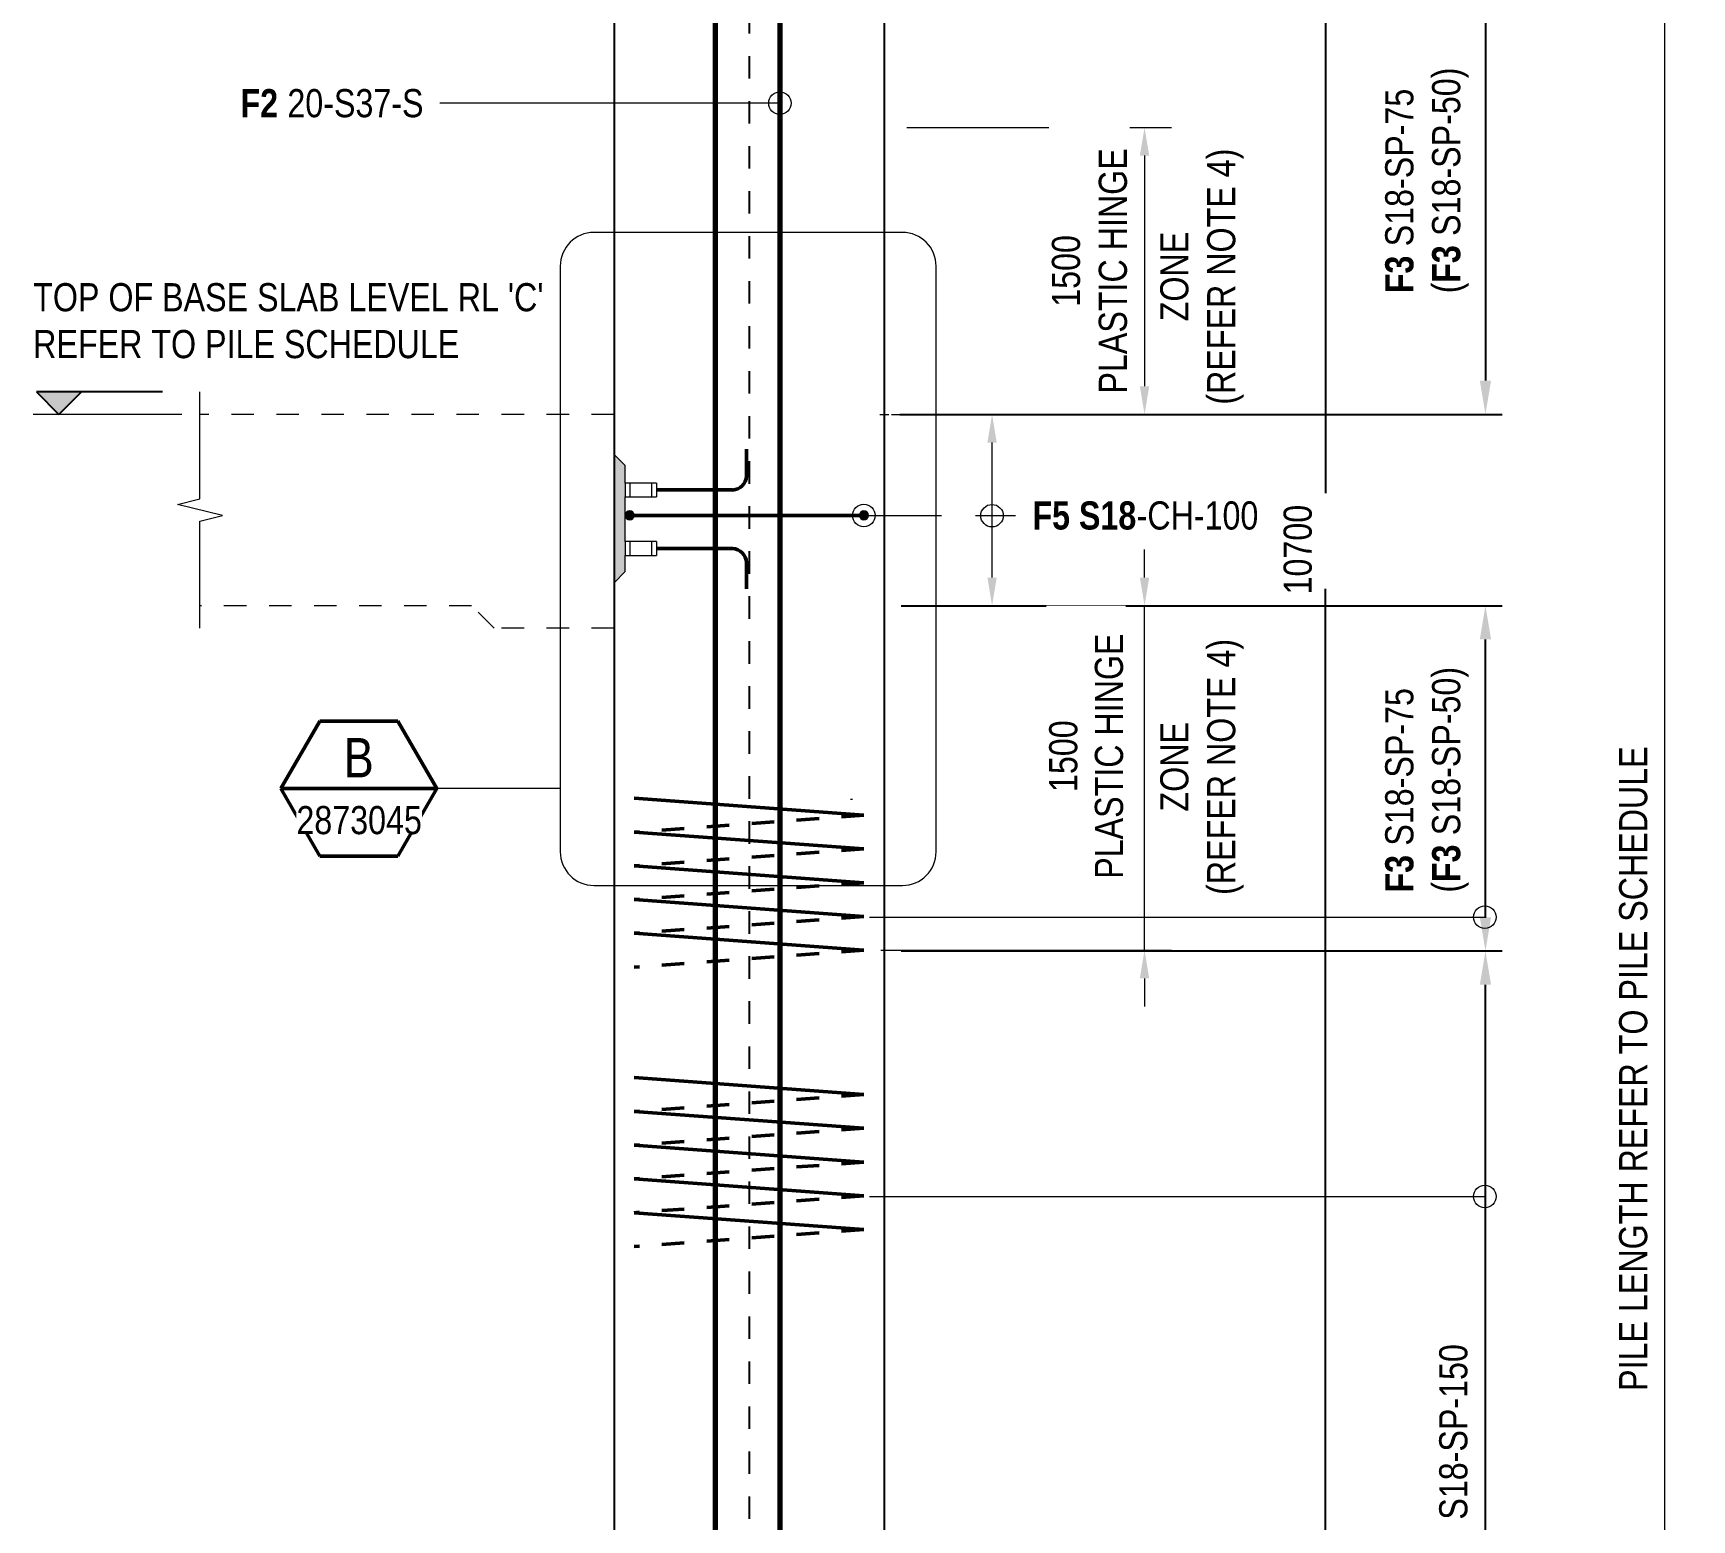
# Model space of a CAD drawing. Header units: metres. Extents: x -0.5 to 32.5, y -7.6 to 10.1.
# Drawn here: x -0.35 to 7.02, y -1.42 to 5.19 of the extents above; entities that cross this region are included whole.
import ezdxf

# ---------------------------------------------------------------- set-up
doc = ezdxf.new("R2010")
doc.units = ezdxf.units.M
doc.linetypes.add('JacobsCenter', pattern=[0.015, 0.009, -0.0015, 0.003, -0.0015])
doc.linetypes.add('JacobsDash', pattern=[0.0045, 0.003, -0.0015])
doc.layers.get('Defpoints').update_dxf_attribs({"color": 41})
for name, color, linetype, lineweight in [('A-ANNO-DIMS', 7, 'Continuous', 9), ('A-ANNO-NOTE', 7, 'Continuous', 9), ('A-ANNO-SYMB', 7, 'Continuous', 9), ('A-DETL', 7, 'Continuous', 13), ('A-DETL-GENF', 7, 'Continuous', 9), ('G-ANNO-TEXT', 7, 'Continuous', 9)]:
    doc.layers.add(name, color=color, linetype=linetype, lineweight=lineweight)
doc.styles.add('Arial Narrow', font='ARIALN.TTF', dxfattribs={"height": 0.125})
doc.styles.add('Arial Narrow_2', font='ARIALN.TTF', dxfattribs={"height": 0.175})
doc.styles.add('Arial Narrow_B', font='ARIALNB.TTF', dxfattribs={"height": 0.125})
doc.dimstyles.new('____ddd____', dxfattribs={"dimscale": 0.3048, "dimtxt": 0.127929, "dimasz": 0.492126, "dimexe": 0.246063, "dimexo": 0.164042, "dimgap": 0.082021, "dimtad": 1, "dimdec": 0, "dimlfac": 1000, "dimzin": 0, "dimdsep": 46, "dimtxsty": 'Arial Narrow', "dimsah": 1, "dimcen": 0.09, "dimaunit": 1, "dimadec": 4, "dimazin": 0, "dimtfac": 1, "dimtdec": 4, "dimtix": 1, "dimtmove": 0, "dimatfit": 3, "dimfxl": 1, "dimtvp": 1, "dimtolj": 1, "dimtzin": 0, "dimarcsym": 2})
doc.dimstyles.new('____ddd_____1', dxfattribs={"dimscale": 0.3048, "dimtxt": 0.127929, "dimasz": 0.492126, "dimexe": 0.246063, "dimexo": 0.164042, "dimgap": 0.082021, "dimtad": 1, "dimdec": 0, "dimlfac": 1000, "dimzin": 0, "dimdsep": 46, "dimtxsty": 'Arial Narrow', "dimsah": 1, "dimcen": 0.09, "dimaunit": 1, "dimadec": 4, "dimazin": 0, "dimtfac": 1, "dimtdec": 4, "dimtix": 1, "dimtmove": 2, "dimatfit": 3, "dimfxl": 1, "dimtvp": 1, "dimtolj": 1, "dimtzin": 0, "dimarcsym": 2})
doc.dimstyles.new('Dimension_Standard_O__mm_', dxfattribs={"dimscale": 0.3048, "dimtxt": 0.127929, "dimasz": 0.410105, "dimexe": 0.393701, "dimexo": 0.246063, "dimgap": 0.246063, "dimtad": 1, "dimdec": 0, "dimlfac": 1000, "dimzin": 0, "dimdsep": 46, "dimtxsty": 'Arial Narrow', "dimsah": 1, "dimcen": 0.09, "dimaunit": 1, "dimadec": 4, "dimazin": 0, "dimtfac": 1, "dimtdec": 4, "dimtix": 1, "dimtmove": 2, "dimatfit": 3, "dimfxl": 1, "dimtvp": 1, "dimtfill": 1, "dimtolj": 1, "dimtzin": 0, "dimlwd": 18, "dimlwe": 18, "dimarcsym": 2})
doc.dimstyles.new('Dimension_Standard_O__mm__1', dxfattribs={"dimscale": 0.3048, "dimtxt": 0.127929, "dimasz": 0.410105, "dimexe": 0.393701, "dimexo": 0.246063, "dimgap": 0.246063, "dimtad": 1, "dimdec": 0, "dimlfac": 1000, "dimzin": 0, "dimdsep": 46, "dimtxsty": 'Arial Narrow', "dimsah": 1, "dimcen": 0.09, "dimaunit": 1, "dimadec": 4, "dimazin": 0, "dimtfac": 1, "dimtdec": 4, "dimtix": 1, "dimtmove": 0, "dimatfit": 3, "dimfxl": 1, "dimtvp": 1, "dimtfill": 1, "dimtolj": 1, "dimtzin": 0, "dimlwd": 18, "dimlwe": 18, "dimarcsym": 2})

# ---------------------------------------------------------------- blocks, each defined once
blk = doc.blocks.new('CS_DET_Rebar Combined1 - Multiple Bar-6322649-DRG-2873045 - PILE ELAVATION')
at = {"layer": 'A-DETL-GENF'}
for points in [[(0, 0.02), (-0.0052, 0.0193), (-0.01, 0.0173), (-0.0141, 0.0141), (-0.0173, 0.01), (-0.0193, 0.0052), (-0.02, 0), (-0.0193, -0.0052), (-0.0173, -0.01), (-0.0141, -0.0141), (-0.01, -0.0173), (-0.0052, -0.0193), (0, -0.02), (0.0052, -0.0193), (0.01, -0.0173), (0.0141, -0.0141), (0.0173, -0.01), (0.0193, -0.0052), (0.02, 0), (0.0193, 0.0052), (0.0173, 0.01), (0.0141, 0.0141), (0.01, 0.0173), (0.0052, 0.0193)], [(1.04, 0.02), (1.0348, 0.0193), (1.03, 0.0173), (1.0259, 0.0141), (1.0227, 0.01), (1.0207, 0.0052), (1.02, 0), (1.0207, -0.0052), (1.0227, -0.01), (1.0259, -0.0141), (1.03, -0.0173), (1.0348, -0.0193), (1.04, -0.02), (1.0452, -0.0193), (1.05, -0.0173), (1.0541, -0.0141), (1.0573, -0.01), (1.0593, -0.0052), (1.06, 0), (1.0593, 0.0052), (1.0573, 0.01), (1.0541, 0.0141), (1.05, 0.0173), (1.0452, 0.0193)]]:
    blk.add_hatch(color=256, dxfattribs=at).paths.add_polyline_path(points)
at = {"layer": 'A-DETL-GENF', "lineweight": 50}
blk.add_line((0.02, 0), (1.02, 0), dxfattribs=at)
at = {"layer": 'A-DETL-GENF'}
for centre, start, end in [((0, 0), 0, 180), ((1.04, 0), 0, 180), ((1.04, 0), 180, 0), ((0, 0), 180, 360)]:
    blk.add_arc(centre, 0.02, start, end, dxfattribs=at)
blk = doc.blocks.new('CS_DET_BreakLine_ViewScale - Std Break-8711024-DRG-2873045 - PILE ELAVATION')
at = {"layer": 'A-DETL-GENF'}
for p, q in [((0.4, -0.1), (0.45, 0.1)), ((0.45, 0.1), (0.475, 0)), ((-0.1, 0), (0.375, 0)), ((0.375, 0), (0.4, -0.1)), ((0.475, 0), (0.95, 0))]:
    blk.add_line(p, q, dxfattribs=at)
blk = doc.blocks.new('DIMBLOCK4-DRG-2873045 - PILE ELAVATION')
at = {"layer": 'A-ANNO-DIMS', "color": 0, "lineweight": -2, "transparency": 16777216}
for p, q in [((5.195, 8.0227), (5.4658, 8.0227)), ((5.3908, 7.8727), (5.3908, 3.1434)), ((5.3908, -2.5273), (5.3908, 2.7176)), ((3.0175, -2.6773), (5.4658, -2.6773))]:
    blk.add_line(p, q, dxfattribs=at)
at = {"layer": 'A-ANNO-DIMS', "color": 0, "transparency": 16777216}
for points in [[(5.3658, 7.8727), (5.4158, 7.8727), (5.3908, 8.0227)], [(5.3658, -2.5273), (5.4158, -2.5273), (5.3908, -2.6773)]]:
    blk.add_solid(points, dxfattribs=at)
at = {"layer": 'Defpoints', "color": 0, "transparency": 16777216}
for p in [(5.145, 8.0227), (5.3908, 8.0227), (2.9675, -2.6773)]:
    blk.add_point(p, dxfattribs=at)
at = {"layer": 'A-ANNO-DIMS', "color": 0, "transparency": 16777216, "insert": (5.2043, 2.6929), "char_height": 0.125, "width": 0.475164, "attachment_point": 1, "rotation": 90, "line_spacing_factor": 0.974696, "style": 'Arial Narrow'}
blk.add_mtext('\\A1;10700', dxfattribs=at)
blk = doc.blocks.new('BR_A3_SYMB_REO_DIM_DOT_R17 - SCALE 20-5069993-DRG-2873045 - PILE ELAVATION')
at = {"layer": 'A-ANNO-NOTE'}
blk.add_circle((0, 0), 0.001, dxfattribs=at)
blk = doc.blocks.new('DIMBLOCK6-DRG-2873045 - PILE ELAVATION')
at = {"layer": 'A-ANNO-DIMS', "color": 0, "lineweight": 18, "transparency": 16777216}
for p, q in [((3.5049, 8.0227), (7.0179, 8.0227)), ((6.8979, -6.7258), (6.8979, 7.8977)), ((3.5049, -6.8508), (7.0179, -6.8508))]:
    blk.add_line(p, q, dxfattribs=at)
at = {"layer": 'A-ANNO-DIMS', "color": 0, "transparency": 16777216}
for points in [[(6.8771, 7.8977), (6.9188, 7.8977), (6.8979, 8.0227)], [(6.8771, -6.7258), (6.9188, -6.7258), (6.8979, -6.8508)]]:
    blk.add_solid(points, dxfattribs=at)
at = {"layer": 'Defpoints', "color": 0, "transparency": 16777216}
for p in [(3.4299, 8.0227), (6.8979, 8.0227), (3.4299, -6.8508)]:
    blk.add_point(p, dxfattribs=at)
at = {"layer": 'A-ANNO-DIMS', "color": 0, "lineweight": 18, "transparency": 16777216, "insert": (6.7583, 0.586), "char_height": 0.125, "width": 3.443114, "attachment_point": 5, "rotation": 90, "style": 'Arial Narrow', "bg_fill": 3, "box_fill_scale": 1.1, "bg_fill_color": 256, "bg_fill_true_color": 13158600, "bg_fill_transparency": 0}
blk.add_mtext('\\A1;PILE LENGTH REFER TO PILE SCHEDULE', dxfattribs=at)
blk = doc.blocks.new('DIMBLOCK7-DRG-2873045 - PILE ELAVATION')
at = {"layer": 'A-ANNO-DIMS', "color": 0, "lineweight": 18, "transparency": 16777216}
for p, q in [((3.5299, 4.7677), (4.7066, 4.7677)), ((4.5866, 4.6427), (4.5866, 3.6179)), ((3.4623, 3.4929), (4.7066, 3.4929))]:
    blk.add_line(p, q, dxfattribs=at)
at = {"layer": 'A-ANNO-DIMS', "color": 0, "transparency": 16777216}
for points in [[(4.5658, 4.6427), (4.6075, 4.6427), (4.5866, 4.7677)], [(4.5658, 3.6179), (4.6075, 3.6179), (4.5866, 3.4929)]]:
    blk.add_solid(points, dxfattribs=at)
at = {"layer": 'Defpoints', "color": 0, "transparency": 16777216}
for p in [(3.4549, 4.7677), (3.3873, 3.4929), (4.5866, 3.4929)]:
    blk.add_point(p, dxfattribs=at)
at = {"layer": 'A-ANNO-DIMS', "color": 0, "lineweight": 18, "transparency": 16777216, "insert": (4.3425, 4.1303), "char_height": 0.125, "width": 1.311001, "attachment_point": 5, "rotation": 90, "style": 'Arial Narrow', "bg_fill": 3, "box_fill_scale": 1.1, "bg_fill_color": 256, "bg_fill_true_color": 13158600, "bg_fill_transparency": 0}
blk.add_mtext('\\A1;1500\\PPLASTIC HINGE', dxfattribs=at)
blk = doc.blocks.new('Drafting View - SheetRef-4900799-DRG-2873045 - PILE ELAVATION')
at = {"layer": 'A-ANNO-SYMB', "lineweight": 50}
for p, q in [((-0.00346, 0.006), (-0.00693, 0)), ((0.00346, 0.006), (-0.00346, 0.006)), ((0.00693, 0), (0.00346, 0.006)), ((-0.00693, 0), (0.00693, 0)), ((-0.00693, 0), (-0.00347, -0.006)), ((0.00346, -0.006), (0.00693, 0)), ((-0.00347, -0.006), (0.00346, -0.006))]:
    blk.add_line(p, q, dxfattribs=at)
blk = doc.blocks.new('DIMBLOCK9-DRG-2873045 - PILE ELAVATION')
at = {"layer": 'A-ANNO-DIMS', "color": 0, "lineweight": -2, "transparency": 16777216}
for p, q in [((3.7799, 7.9727), (6.176, 7.9727)), ((6.101, 7.8227), (6.101, 3.6429)), ((3.4999, 3.4929), (6.176, 3.4929))]:
    blk.add_line(p, q, dxfattribs=at)
at = {"layer": 'A-ANNO-DIMS', "color": 0, "transparency": 16777216}
for points in [[(6.076, 7.8227), (6.126, 7.8227), (6.101, 7.9727)], [(6.076, 3.6429), (6.126, 3.6429), (6.101, 3.4929)]]:
    blk.add_solid(points, dxfattribs=at)
at = {"layer": 'Defpoints', "color": 0, "transparency": 16777216}
for p in [(3.7299, 7.9727), (3.4499, 3.4929), (6.101, 3.4929)]:
    blk.add_point(p, dxfattribs=at)
at = {"layer": 'A-ANNO-DIMS', "color": 0, "transparency": 16777216, "insert": (6.0018, 5.7328), "char_height": 0.125, "attachment_point": 5, "rotation": 90, "style": 'Arial Narrow'}
blk.add_mtext('\\A1;\u200e', dxfattribs=at)
blk = doc.blocks.new('DIMBLOCK10-DRG-2873045 - PILE ELAVATION')
at = {"layer": 'A-ANNO-DIMS', "color": 0, "lineweight": -2, "transparency": 16777216}
for p, q in [((3.5049, 2.6429), (6.176, 2.6429)), ((6.101, 1.2587), (6.101, 2.4929)), ((3.5049, 1.1087), (6.176, 1.1087))]:
    blk.add_line(p, q, dxfattribs=at)
at = {"layer": 'A-ANNO-DIMS', "color": 0, "transparency": 16777216}
for points in [[(6.076, 2.4929), (6.126, 2.4929), (6.101, 2.6429)], [(6.076, 1.2587), (6.126, 1.2587), (6.101, 1.1087)]]:
    blk.add_solid(points, dxfattribs=at)
at = {"layer": 'Defpoints', "color": 0, "transparency": 16777216}
for p in [(3.4549, 2.6429), (6.101, 2.6429), (3.4549, 1.1087)]:
    blk.add_point(p, dxfattribs=at)
at = {"layer": 'A-ANNO-DIMS', "color": 0, "transparency": 16777216, "insert": (6.0018, 1.8758), "char_height": 0.125, "attachment_point": 5, "rotation": 90, "style": 'Arial Narrow'}
blk.add_mtext('\\A1;\u200e', dxfattribs=at)
blk = doc.blocks.new('DIMBLOCK11-DRG-2873045 - PILE ELAVATION')
at = {"layer": 'A-ANNO-DIMS', "color": 0, "lineweight": -2, "transparency": 16777216}
for p, q in [((3.5049, 1.1087), (6.176, 1.1087)), ((6.101, -6.6008), (6.101, 0.9587)), ((3.4149, -6.7508), (6.176, -6.7508))]:
    blk.add_line(p, q, dxfattribs=at)
at = {"layer": 'A-ANNO-DIMS', "color": 0, "transparency": 16777216}
for points in [[(6.076, 0.9587), (6.126, 0.9587), (6.101, 1.1087)], [(6.076, -6.6008), (6.126, -6.6008), (6.101, -6.7508)]]:
    blk.add_solid(points, dxfattribs=at)
at = {"layer": 'Defpoints', "color": 0, "transparency": 16777216}
for p in [(3.4549, 1.1087), (6.101, 1.1087), (3.3649, -6.7508)]:
    blk.add_point(p, dxfattribs=at)
at = {"layer": 'A-ANNO-DIMS', "color": 0, "transparency": 16777216, "insert": (6.0018, -2.821), "char_height": 0.125, "attachment_point": 5, "rotation": 90, "style": 'Arial Narrow'}
blk.add_mtext('\\A1;\u200e', dxfattribs=at)
blk = doc.blocks.new('DIMBLOCK12-DRG-2873045 - PILE ELAVATION')
at = {"layer": 'A-ANNO-DIMS', "color": 0, "lineweight": 18, "transparency": 16777216}
for p, q in [((4.5866, 2.7679), (4.5866, 2.8929)), ((3.5299, 2.6429), (4.7066, 2.6429)), ((4.5866, 1.1121), (4.5866, 2.6429)), ((3.4149, 1.1121), (4.7066, 1.1121)), ((4.5866, 0.9871), (4.5866, 0.8621))]:
    blk.add_line(p, q, dxfattribs=at)
at = {"layer": 'A-ANNO-DIMS', "color": 0, "transparency": 16777216}
for points in [[(4.5658, 2.7679), (4.6075, 2.7679), (4.5866, 2.6429)], [(4.5658, 0.9871), (4.6075, 0.9871), (4.5866, 1.1121)]]:
    blk.add_solid(points, dxfattribs=at)
at = {"layer": 'Defpoints', "color": 0, "transparency": 16777216}
for p in [(3.4549, 2.6429), (4.5866, 2.6429), (3.3399, 1.1121)]:
    blk.add_point(p, dxfattribs=at)
at = {"layer": 'A-ANNO-DIMS', "color": 0, "lineweight": 18, "transparency": 16777216, "insert": (4.3278, 1.9743), "char_height": 0.125, "width": 1.311001, "attachment_point": 5, "rotation": 90, "line_spacing_factor": 0.974696, "style": 'Arial Narrow', "bg_fill": 3, "box_fill_scale": 1.1, "bg_fill_color": 256, "bg_fill_true_color": 13158600, "bg_fill_transparency": 0}
blk.add_mtext('\\A1;1500\\PPLASTIC HINGE', dxfattribs=at)
blk = doc.blocks.new('DIMBLOCK13-DRG-2873045 - PILE ELAVATION')
at = {"layer": 'A-ANNO-DIMS', "color": 0, "lineweight": 18, "transparency": 16777216}
for p, q in [((3.5249, 3.4929), (4.0293, 3.4929)), ((3.9093, 2.7679), (3.9093, 3.3679)), ((3.5299, 2.6429), (4.0293, 2.6429))]:
    blk.add_line(p, q, dxfattribs=at)
at = {"layer": 'A-ANNO-DIMS', "color": 0, "transparency": 16777216}
for points in [[(3.8885, 3.3679), (3.9301, 3.3679), (3.9093, 3.4929)], [(3.8885, 2.7679), (3.9301, 2.7679), (3.9093, 2.6429)]]:
    blk.add_solid(points, dxfattribs=at)
at = {"layer": 'Defpoints', "color": 0, "transparency": 16777216}
for p in [(3.4499, 3.4929), (3.9093, 3.4929), (3.4549, 2.6429)]:
    blk.add_point(p, dxfattribs=at)
at = {"layer": 'A-ANNO-DIMS', "color": 0, "lineweight": 18, "transparency": 16777216, "insert": (3.7601, 3.0679), "char_height": 0.125, "attachment_point": 5, "rotation": 90, "style": 'Arial Narrow', "bg_fill": 3, "box_fill_scale": 1.1, "bg_fill_color": 256, "bg_fill_true_color": 13158600, "bg_fill_transparency": 0}
blk.add_mtext('\\A1;\u200e', dxfattribs=at)

msp = doc.modelspace()

# ---------------------------------------------------------------- hatches: boundary and pattern name
at = {"layer": 'A-DETL-GENF'}
msp.add_hatch(color=256, dxfattribs=at).paths.add_polyline_path([(-0.2366, 3.4929), (-0.1366, 3.5929), (-0.3366, 3.5929), (-0.2879, 3.5442)])
at = {"layer": 'A-DETL-GENF', "true_color": 0xc0c0c0}
msp.add_hatch(color=9, dxfattribs=at).paths.add_polyline_path([(2.2299, 2.7448), (2.2799, 2.7948), (2.2799, 3.2652), (2.2299, 3.3152), (2.2299, 2.8655)])

# ---------------------------------------------------------------- linework, layer by layer
at = {"layer": 'A-ANNO-SYMB', "lineweight": 18}
for p, q in [((1.9909, 4.1515), (1.9909, 1.5497)), ((1.9909, 1.8299), (1.4424, 1.8299))]:
    msp.add_line(p, q, dxfattribs=at)
for centre, start, end in [((2.1409, 4.1515), 90, 180), ((2.1409, 1.5497), 180, 270)]:
    msp.add_arc(centre, 0.15, start, end, dxfattribs=at)
at = {"layer": 'A-DETL', "linetype": 'JacobsCenter', "lineweight": 25}
msp.add_line((2.8299, 9.685), (2.8299, -4.117), dxfattribs=at)
at = {"layer": 'A-DETL', "lineweight": 70}
for p, q in [((2.6799, -2.9173), (2.6799, 9.3227)), ((2.9675, -2.6773), (2.9675, 9.3227))]:
    msp.add_line(p, q, dxfattribs=at)
at = {"layer": 'A-DETL', "lineweight": 25}
for p, q in [((2.2299, 8.0227), (2.2299, -4.117)), ((3.4299, 8.0227), (3.4299, -4.117)), ((0.2234, 3.5929), (-0.3366, 3.5929)), ((-0.3366, 3.5929), (-0.2366, 3.4929)), ((-0.1366, 3.5929), (-0.2366, 3.4929))]:
    msp.add_line(p, q, dxfattribs=at)
at = {"layer": 'A-DETL', "lineweight": 18}
for p, q in [((0.3099, 3.4929), (-0.3501, 3.4929)), ((3.3649, 1.2587), (6.1049, 1.2587)), ((3.3649, 0.0176), (6.1049, 0.0176))]:
    msp.add_line(p, q, dxfattribs=at)
at = {"layer": 'A-DETL', "linetype": 'JacobsDash', "lineweight": 18}
for p, q in [((2.2299, 3.4929), (0.3899, 3.4929)), ((1.597, 2.6429), (0.3899, 2.6429)), ((1.697, 2.5429), (1.597, 2.6429)), ((2.2299, 2.5429), (1.697, 2.5429))]:
    msp.add_line(p, q, dxfattribs=at)
at = {"layer": 'A-DETL', "color": 7, "lineweight": 9, "true_color": 0xffffff}
msp.add_line((3.4099, 3.4929), (3.4499, 3.4929), dxfattribs=at)
at = {"layer": 'A-DETL', "lineweight": 50}
for p, q in [((2.8179, 3.3389), (2.8179, 3.2189)), ((2.4179, 3.1569), (2.7558, 3.1569)), ((2.4179, 2.8965), (2.7558, 2.8965)), ((2.8179, 2.7175), (2.8179, 2.8344)), ((2.3199, 1.7871), (3.3399, 1.7121)), ((2.3199, 1.6371), (3.3399, 1.5621)), ((2.3199, 1.4871), (3.3399, 1.4121)), ((2.3199, 1.3371), (3.3399, 1.2621)), ((2.3199, 1.1871), (3.3399, 1.1121)), ((2.3199, 0.5459), (3.3399, 0.4709)), ((2.3199, 0.3959), (3.3399, 0.3209)), ((2.3199, 0.2459), (3.3399, 0.1709)), ((2.3199, 0.0959), (3.3399, 0.0209)), ((2.3199, -0.0541), (3.3399, -0.1291))]:
    msp.add_line(p, q, dxfattribs=at)
at = {"layer": 'A-DETL'}
for p, q in [((2.2799, 3.2652), (2.2299, 3.3152)), ((2.2299, 3.3152), (2.2299, 2.7448)), ((2.2799, 3.1879), (2.2799, 3.2652)), ((2.4179, 3.1879), (2.2799, 3.1879)), ((2.2799, 3.1879), (2.2799, 3.1259)), ((2.2999, 3.1879), (2.2999, 3.1259)), ((2.3979, 3.1259), (2.3979, 3.1879)), ((2.4179, 3.1879), (2.4179, 3.1259)), ((2.2799, 2.9275), (2.2799, 3.1259)), ((2.2799, 3.1259), (2.4179, 3.1259)), ((2.4179, 2.9275), (2.2799, 2.9275)), ((2.2799, 2.9275), (2.2799, 2.8655)), ((2.2999, 2.9275), (2.2999, 2.8655)), ((2.3979, 2.8655), (2.3979, 2.9275)), ((2.4179, 2.9275), (2.4179, 2.8655)), ((2.2799, 2.7948), (2.2799, 2.8655)), ((2.2799, 2.8655), (2.4179, 2.8655)), ((2.2299, 2.7448), (2.2799, 2.7948))]:
    msp.add_line(p, q, dxfattribs=at)
at = {"layer": 'A-DETL', "lineweight": 9}
for p, q in [((3.2799, 1.7827), (3.2899, 1.7827)), ((3.2799, 1.7827), (3.2899, 1.7827)), ((3.2799, 0.3227), (3.2899, 0.3227)), ((3.2799, 0.3227), (3.2899, 0.3227))]:
    msp.add_line(p, q, dxfattribs=at)
at = {"layer": 'A-DETL', "linetype": 'JacobsDash', "lineweight": 50}
for p, q in [((3.3399, 1.7121), (2.3199, 1.6371)), ((3.3399, 1.5621), (2.3199, 1.4871)), ((3.3399, 1.4121), (2.3199, 1.3371)), ((3.3399, 1.2621), (2.3199, 1.1871)), ((3.3399, 1.1121), (2.3199, 1.0371)), ((3.3399, 0.4709), (2.3199, 0.3959)), ((3.3399, 0.3209), (2.3199, 0.2459)), ((3.3399, 0.1709), (2.3199, 0.0959)), ((3.3399, 0.0209), (2.3199, -0.0541)), ((3.3399, -0.1291), (2.3199, -0.2041))]:
    msp.add_line(p, q, dxfattribs=at)
at = {"layer": 'A-DETL', "lineweight": 50}
for centre, start, end in [((2.7539, 3.2208), 271.71836, 358.28164), ((2.7539, 2.8325), 1.71836, 88.28164)]:
    msp.add_arc(centre, 0.064, start, end, dxfattribs=at)
at = {"layer": 'G-ANNO-TEXT'}
for p, q in [((1.4587, 4.8757), (1.4555, 4.8757)), ((2.9668, 4.8757), (1.4587, 4.8757))]:
    msp.add_line(p, q, dxfattribs=at)
for centre in [(2.9668, 4.8757), (3.3397, 3.0438)]:
    msp.add_circle(centre, 0.05, dxfattribs=at)

# ---------------------------------------------------------------- block references
at = {"layer": 'A-ANNO-NOTE', "xscale": 50, "yscale": 50, "zscale": 50}
msp.add_blockref('BR_A3_SYMB_REO_DIM_DOT_R17 - SCALE 20-5069993-DRG-2873045 - PILE ELAVATION', (6.0984, 0.0176), dxfattribs=at)
at = {"layer": 'A-ANNO-SYMB', "lineweight": 50, "xscale": 49.99999999999998, "yscale": 49.99999999999998, "zscale": 49.99999999999998}
msp.add_blockref('Drafting View - SheetRef-4900799-DRG-2873045 - PILE ELAVATION', (1.096, 1.8299), dxfattribs=at)
at = {"layer": 'A-DETL-GENF'}
for name, p, rotation in [('CS_DET_BreakLine_ViewScale - Std Break-8711024-DRG-2873045 - PILE ELAVATION', (0.3899, 2.6429), 89.99999999999991), ('CS_DET_Rebar Combined1 - Multiple Bar-6322649-DRG-2873045 - PILE ELAVATION', (3.3399, 3.0443), 180)]:
    msp.add_blockref(name, p, dxfattribs=dict(at, rotation=rotation))

# ---------------------------------------------------------------- texts
at = {"layer": 'G-ANNO-TEXT', "char_height": 0.125, "attachment_point": 1, "bg_fill": 3, "box_fill_scale": 1, "bg_fill_color": 256, "bg_fill_true_color": 13158600, "bg_fill_transparency": 0}
for s, insert, style in [('F2 ', (0.5702, 4.9382), 'Arial Narrow_B'), ("TOP OF BASE SLAB LEVEL RL 'C'", (-0.3507, 4.076), 'Arial Narrow'), ('REFER TO PILE SCHEDULE', (-0.3507, 3.8677), 'Arial Narrow')]:
    msp.add_mtext(s, dxfattribs=dict(at, insert=insert, style=style))

# ---------------------------------------------------------------- dimensions: what is measured, and where the dimension line sits
at = {"layer": 'A-ANNO-DIMS'}
dim = msp.add_linear_dim(base=(5.3908, 8.0227), p1=(2.9675, -2.6773), p2=(5.145, 8.0227), angle=90, dimstyle='____ddd_____1', override={"dimpost": '<>', "dimfxl": 10.919328}, dxfattribs=at)
dim.commit()
dim.dimension.update_dxf_attribs({"geometry": 'DIMBLOCK4-DRG-2873045 - PILE ELAVATION', "text_midpoint": (5.2876, 2.9305), "dimtype": 160, "text_rotation": 90})

# ---------------------------------------------------------------- next in the draw order: texts
at = {"layer": 'A-ANNO-SYMB', "insert": (1.0287, 2.0548), "char_height": 0.175, "attachment_point": 1, "style": 'Arial Narrow_2', "bg_fill": 3, "box_fill_scale": 1, "bg_fill_color": 256, "bg_fill_transparency": 0}
msp.add_mtext('B', dxfattribs=at)
at = {"layer": 'A-ANNO-SYMB', "insert": (0.8187, 1.7528), "char_height": 0.125, "attachment_point": 1, "style": 'Arial Narrow', "bg_fill": 3, "box_fill_scale": 1, "bg_fill_color": 256, "bg_fill_true_color": 13158600, "bg_fill_transparency": 0}
msp.add_mtext('2873045', dxfattribs=at)
at = {"layer": 'G-ANNO-TEXT', "insert": (0.7786, 4.9382), "char_height": 0.125, "attachment_point": 1, "style": 'Arial Narrow', "bg_fill": 3, "box_fill_scale": 1, "bg_fill_color": 256, "bg_fill_true_color": 13158600, "bg_fill_transparency": 0}
msp.add_mtext('20-S37-S', dxfattribs=at)

# ---------------------------------------------------------------- next in the draw order: dimensions: what is measured, and where the dimension line sits
at = {"layer": 'A-ANNO-DIMS', "lineweight": 18}
dim = msp.add_linear_dim(base=(6.8979, 8.0227), p1=(3.4299, -6.8508), p2=(3.4299, 8.0227), angle=90, text='PILE LENGTH REFER TO PILE SCHEDULE', dimstyle='Dimension_Standard_O__mm__1', override={"dimpost": '<>', "dimfxl": 14.873501}, dxfattribs=at)
dim.commit()
dim.dimension.update_dxf_attribs({"geometry": 'DIMBLOCK6-DRG-2873045 - PILE ELAVATION', "text_midpoint": (6.7583, 0.586)})

# ---------------------------------------------------------------- next in the draw order: linework, layer by layer
at = {"layer": 'A-ANNO-SYMB', "lineweight": 18}
msp.add_line((2.1409, 1.3997), (3.5108, 1.3997), dxfattribs=at)
msp.add_arc((3.5108, 1.5497), 0.15, 270, 0, dxfattribs=at)
at = {"layer": 'G-ANNO-TEXT'}
msp.add_line((3.3397, 3.0438), (4.0133, 3.0438), dxfattribs=at)

# ---------------------------------------------------------------- next in the draw order: block references
at = {"layer": 'A-ANNO-NOTE', "xscale": 50, "yscale": 50, "zscale": 50}
msp.add_blockref('BR_A3_SYMB_REO_DIM_DOT_R17 - SCALE 20-5069993-DRG-2873045 - PILE ELAVATION', (6.0984, 1.2587), dxfattribs=at)

# ---------------------------------------------------------------- next in the draw order: texts
at = {"layer": 'G-ANNO-TEXT', "char_height": 0.125, "attachment_point": 1, "rotation": 90, "style": 'Arial Narrow', "bg_fill": 3, "box_fill_scale": 1, "bg_fill_color": 256, "bg_fill_true_color": 13158600, "bg_fill_transparency": 0}
for s, insert in [('(REFER NOTE 4)', (4.8647, 3.5362)), ('(REFER NOTE 4)', (4.8647, 1.3578)), ('ZONE ', (4.6564, 1.7282))]:
    msp.add_mtext(s, dxfattribs=dict(at, insert=insert))
at = {"layer": 'G-ANNO-TEXT', "char_height": 0.125, "attachment_point": 1, "rotation": 90, "bg_fill": 3, "box_fill_scale": 1, "bg_fill_color": 256, "bg_fill_transparency": 0}
for s, insert, style in [('F3', (5.6558, 4.031), 'Arial Narrow_B'), ('(', (5.8641, 4.031), 'Arial Narrow'), ('S18-SP-150 ', (5.8958, -1.4181), 'Arial Narrow')]:
    msp.add_mtext(s, dxfattribs=dict(at, insert=insert, style=style))
at = {"layer": 'G-ANNO-TEXT', "insert": (4.0883, 3.1063), "char_height": 0.125, "attachment_point": 1, "style": 'Arial Narrow_B', "bg_fill": 3, "box_fill_scale": 1, "bg_fill_color": 256, "bg_fill_true_color": 13158600, "bg_fill_transparency": 0}
msp.add_mtext('F5 S18', dxfattribs=at)

# ---------------------------------------------------------------- next in the draw order: dimensions: what is measured, and where the dimension line sits
at = {"layer": 'A-ANNO-DIMS', "lineweight": 18}
dim = msp.add_linear_dim(base=(4.5866, 3.4929), p1=(3.4549, 4.7677), p2=(3.3873, 3.4929), angle=90, text='1500\\PPLASTIC HINGE', dimstyle='Dimension_Standard_O__mm__1', override={"dimpost": '<>', "dimfxl": 1.276601}, dxfattribs=at)
dim.commit()
dim.dimension.update_dxf_attribs({"geometry": 'DIMBLOCK7-DRG-2873045 - PILE ELAVATION', "text_midpoint": (4.3425, 4.1303)})

# ---------------------------------------------------------------- next in the draw order: linework, layer by layer
at = {"layer": 'A-ANNO-SYMB', "lineweight": 18}
for p, q in [((3.5108, 4.3015), (2.1409, 4.3015)), ((3.6608, 1.5497), (3.6608, 4.1515))]:
    msp.add_line(p, q, dxfattribs=at)
msp.add_arc((3.5108, 4.1515), 0.15, 0, 90, dxfattribs=at)

# ---------------------------------------------------------------- next in the draw order: texts
at = {"layer": 'G-ANNO-TEXT', "char_height": 0.125, "attachment_point": 1, "rotation": 90, "bg_fill": 3, "box_fill_scale": 1, "bg_fill_color": 256, "bg_fill_transparency": 0}
for s, insert, style in [(' S18-SP-75', (5.6558, 4.1997), 'Arial Narrow'), ('F3', (5.8641, 4.0773), 'Arial Narrow_B')]:
    msp.add_mtext(s, dxfattribs=dict(at, insert=insert, style=style))
at = {"layer": 'G-ANNO-TEXT', "insert": (4.6564, 3.9066), "char_height": 0.125, "attachment_point": 1, "rotation": 90, "style": 'Arial Narrow', "bg_fill": 3, "box_fill_scale": 1, "bg_fill_color": 256, "bg_fill_true_color": 13158600, "bg_fill_transparency": 0}
msp.add_mtext('ZONE ', dxfattribs=at)
at = {"layer": 'G-ANNO-TEXT', "insert": (4.5514, 3.1063), "char_height": 0.125, "attachment_point": 1, "style": 'Arial Narrow', "bg_fill": 3, "box_fill_scale": 1, "bg_fill_color": 256, "bg_fill_true_color": 13158600, "bg_fill_transparency": 0}
msp.add_mtext('-CH-100 ', dxfattribs=at)

# ---------------------------------------------------------------- next in the draw order: dimensions: what is measured, and where the dimension line sits
at = {"layer": 'A-ANNO-DIMS'}
for base, p1, p2, override, picture, middle in [((6.101, 2.6429), (3.4549, 1.1087), (3.4549, 2.6429), {"dimpost": '<>', "dimfxl": 1.534221}, 'DIMBLOCK10-DRG-2873045 - PILE ELAVATION', (6.0018, 1.8758)), ((6.101, 1.1087), (3.3649, -6.7508), (3.4549, 1.1087), {"dimpost": '<>', "dimfxl": 7.859987}, 'DIMBLOCK11-DRG-2873045 - PILE ELAVATION', (6.0018, -2.821))]:
    dim = msp.add_linear_dim(base=base, p1=p1, p2=p2, angle=90, text='\u200e', dimstyle='____ddd____', override=override, dxfattribs=at)
    dim.commit()
    dim.dimension.update_dxf_attribs({"geometry": picture, "text_midpoint": middle})

# ---------------------------------------------------------------- next in the draw order: texts
at = {"layer": 'G-ANNO-TEXT', "insert": (5.8641, 4.246), "char_height": 0.125, "attachment_point": 1, "rotation": 90, "style": 'Arial Narrow', "bg_fill": 3, "box_fill_scale": 1, "bg_fill_color": 256, "bg_fill_transparency": 0}
msp.add_mtext(' S18-SP-50) ', dxfattribs=at)
at = {"layer": 'G-ANNO-TEXT', "char_height": 0.125, "attachment_point": 1, "rotation": 90, "bg_fill": 3, "box_fill_scale": 1, "bg_fill_color": 256, "bg_fill_true_color": 13158600, "bg_fill_transparency": 0}
for s, insert, style in [('F3', (5.6558, 1.3681), 'Arial Narrow_B'), ('(', (5.8641, 1.3681), 'Arial Narrow')]:
    msp.add_mtext(s, dxfattribs=dict(at, insert=insert, style=style))

# ---------------------------------------------------------------- next in the draw order: dimensions: what is measured, and where the dimension line sits
at = {"layer": 'A-ANNO-DIMS', "lineweight": 18}
dim = msp.add_linear_dim(base=(4.5866, 2.6429), p1=(3.3399, 1.1121), p2=(3.4549, 2.6429), angle=90, text='1500\\PPLASTIC HINGE', dimstyle='Dimension_Standard_O__mm_', override={"dimpost": '<>', "dimfxl": 1.535152}, dxfattribs=at)
dim.commit()
dim.dimension.update_dxf_attribs({"geometry": 'DIMBLOCK12-DRG-2873045 - PILE ELAVATION', "text_midpoint": (4.3278, 1.9743), "dimtype": 160, "text_rotation": 90})

# ---------------------------------------------------------------- next in the draw order: texts
at = {"layer": 'G-ANNO-TEXT', "char_height": 0.125, "attachment_point": 1, "rotation": 90, "bg_fill": 3, "box_fill_scale": 1, "bg_fill_color": 256, "bg_fill_true_color": 13158600, "bg_fill_transparency": 0}
for s, insert, style in [(' S18-SP-75', (5.6558, 1.5367), 'Arial Narrow'), ('F3', (5.8641, 1.4144), 'Arial Narrow_B')]:
    msp.add_mtext(s, dxfattribs=dict(at, insert=insert, style=style))

# ---------------------------------------------------------------- next in the draw order: dimensions: what is measured, and where the dimension line sits
at = {"layer": 'A-ANNO-DIMS'}
dim = msp.add_linear_dim(base=(6.101, 3.4929), p1=(3.7299, 7.9727), p2=(3.4499, 3.4929), angle=90, text='\u200e', dimstyle='____ddd____', override={"dimpost": '<>', "dimfxl": 4.488551}, dxfattribs=at)
dim.commit()
dim.dimension.update_dxf_attribs({"geometry": 'DIMBLOCK9-DRG-2873045 - PILE ELAVATION', "text_midpoint": (6.0018, 5.7328)})

# ---------------------------------------------------------------- next in the draw order: texts
at = {"layer": 'G-ANNO-TEXT', "insert": (5.8641, 1.583), "char_height": 0.125, "attachment_point": 1, "rotation": 90, "style": 'Arial Narrow', "bg_fill": 3, "box_fill_scale": 1, "bg_fill_color": 256, "bg_fill_true_color": 13158600, "bg_fill_transparency": 0}
msp.add_mtext(' S18-SP-50) ', dxfattribs=at)

# ---------------------------------------------------------------- next in the draw order: dimensions: what is measured, and where the dimension line sits
at = {"layer": 'A-ANNO-DIMS', "lineweight": 18}
dim = msp.add_linear_dim(base=(3.9093, 3.4929), p1=(3.4549, 2.6429), p2=(3.4499, 3.4929), angle=90, text='\u200e', dimstyle='Dimension_Standard_O__mm__1', override={"dimpost": '<>', "dimfxl": 0.850015}, dxfattribs=at)
dim.commit()
dim.dimension.update_dxf_attribs({"geometry": 'DIMBLOCK13-DRG-2873045 - PILE ELAVATION', "text_midpoint": (3.7601, 3.0679)})

# ---------------------------------------------------------------- next in the draw order: block references
at = {"layer": 'A-ANNO-NOTE', "xscale": 50, "yscale": 50, "zscale": 50}
msp.add_blockref('BR_A3_SYMB_REO_DIM_DOT_R17 - SCALE 20-5069993-DRG-2873045 - PILE ELAVATION', (3.909, 3.0427), dxfattribs=at)

doc.saveas('drawing.dxf')
